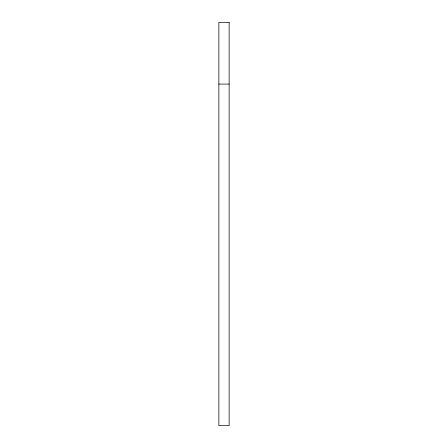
<?xml version="1.0" encoding="UTF-8"?>
<svg xmlns="http://www.w3.org/2000/svg" width="448" height="448" viewBox="0 0 448 448"><rect width="100%" height="100%" fill="white"/><g stroke="black" fill="none" stroke-linecap="round" stroke-linejoin="round"><path stroke-width="0.67" d="M218.859 84.084L229.141 84.084M229.141 22.4L218.859 22.4L218.859 425.6L229.141 425.6L229.141 22.4"/></g></svg>
